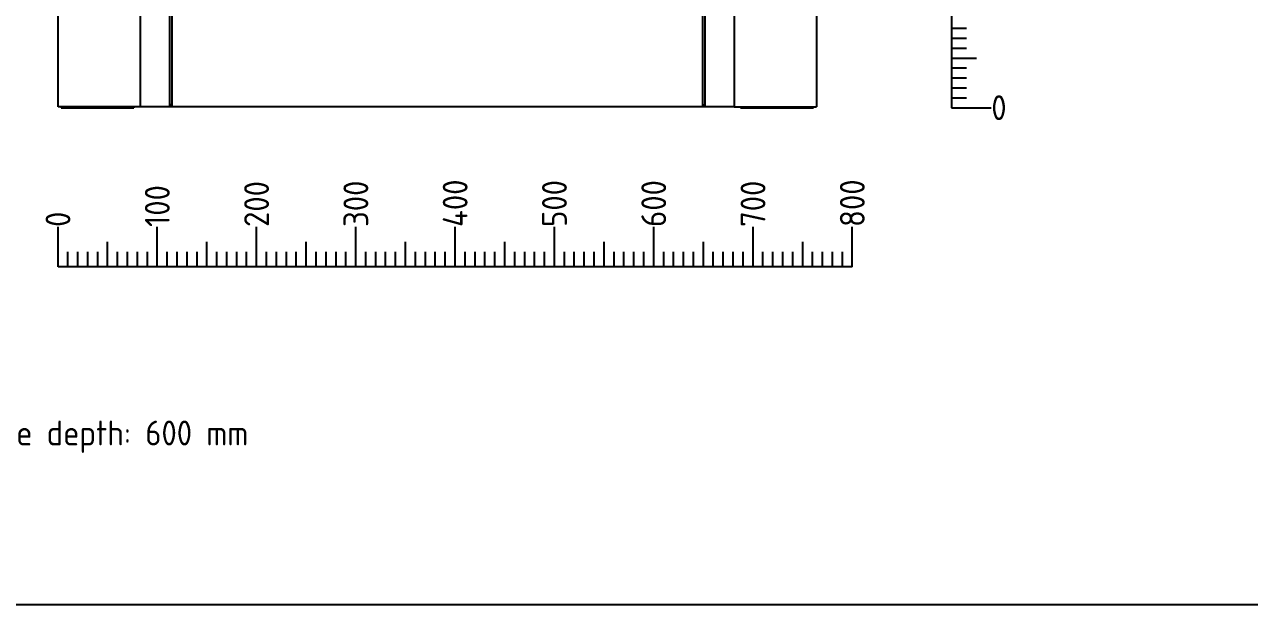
# Model space of a CAD drawing. Header units: millimetres. Extents: x 42356 to 50646, y 31507 to 39566.
# Drawn here: x 47387 to 48621, y 35966 to 36550 of the extents above; entities that cross this region are included whole.
import ezdxf
from ezdxf.enums import TextEntityAlignment as Align

# ---------------------------------------------------------------- set-up
doc = ezdxf.new("R2010")
doc.units = ezdxf.units.MM
doc.layers.add('! NO PLOT !', color=7, linetype='Continuous', true_color=0xff75dd, plot=False)
for name, color, linetype in [('000-PI-ORMAR', 2, 'Continuous'), ('AUT_TEXT', 7, 'Continuous'), ('Voltage Level 2', 3, 'Continuous')]:
    doc.layers.add(name, color=color, linetype=linetype)
doc.styles.add('PI0', font='isocpeur.ttf', dxfattribs={"width": 0.9})

# ---------------------------------------------------------------- blocks, each defined once
blk = doc.blocks.new('SKALA_2100')
for p, q in [((6091.9, 11575.4), (6091.9, 11035.4)), ((6091.9, 11115.4), (6106.9, 11115.4)), ((6091.9, 11105.4), (6106.9, 11105.4)), ((6091.9, 11095.4), (6106.9, 11095.4)), ((6091.9, 11085.4), (6116.9, 11085.4)), ((6091.9, 11075.4), (6106.9, 11075.4)), ((6091.9, 11065.4), (6106.9, 11065.4)), ((6091.9, 11055.4), (6106.9, 11055.4)), ((6091.9, 11045.4), (6106.9, 11045.4)), ((6091.9, 11035.4), (6131.9, 11035.4))]:
    blk.add_line(p, q)
at = {"style": 'PI0', "width": 0.9}
blk.add_text('0', height=25, dxfattribs=at).set_placement((6131.9, 11035.4), align=Align.MIDDLE_LEFT)
blk = doc.blocks.new('A$C22301F41')
at = {"color": 7}
for p, q in [((0, 0), (0, 40)), ((100, 0), (100, 40)), ((200, 0), (200, 40)), ((200, 0), (200, 40)), ((200, 0), (200, 40)), ((200, 0), (200, 40)), ((200, 0), (200, 40)), ((200, 0), (200, 40)), ((200, 0), (200, 40)), ((200, 0), (200, 40)), ((300, 0), (300, 40)), ((400, 0), (400, 40)), ((400, 0), (400, 40)), ((400, 0), (400, 40)), ((400, 0), (400, 40)), ((400, 0), (400, 40)), ((400, 0), (400, 40)), ((400, 0), (400, 40)), ((500, 0), (500, 40)), ((600, 0), (600, 40)), ((600, 0), (600, 40)), ((600, 0), (600, 40)), ((600, 0), (600, 40)), ((600, 0), (600, 40)), ((600, 0), (600, 40)), ((700, 0), (700, 40)), ((800, 0), (800, 40)), ((800, 0), (800, 40)), ((800, 0), (800, 40)), ((800, 0), (800, 40)), ((800, 0), (800, 40)), ((800, 0), (800, 40)), ((50, 0), (50, 25)), ((150, 0), (150, 25)), ((250, 0), (250, 25)), ((350, 0), (350, 25)), ((450, 0), (450, 25)), ((550, 0), (550, 25)), ((650, 0), (650, 25)), ((750, 0), (750, 25)), ((10, 0), (10, 15)), ((20, 0), (20, 15)), ((30, 0), (30, 15)), ((40, 0), (40, 15)), ((60, 0), (60, 15)), ((70, 0), (70, 15)), ((80, 0), (80, 15)), ((90, 0), (90, 15)), ((110, 0), (110, 15)), ((120, 0), (120, 15)), ((130, 0), (130, 15)), ((140, 0), (140, 15)), ((160, 0), (160, 15)), ((170, 0), (170, 15)), ((180, 0), (180, 15)), ((190, 0), (190, 15)), ((210, 0), (210, 15)), ((220, 0), (220, 15)), ((230, 0), (230, 15)), ((240, 0), (240, 15)), ((260, 0), (260, 15)), ((270, 0), (270, 15)), ((280, 0), (280, 15)), ((290, 0), (290, 15)), ((310, 0), (310, 15)), ((320, 0), (320, 15)), ((330, 0), (330, 15)), ((340, 0), (340, 15)), ((360, 0), (360, 15)), ((370, 0), (370, 15)), ((380, 0), (380, 15)), ((390, 0), (390, 15)), ((410, 0), (410, 15)), ((420, 0), (420, 15)), ((430, 0), (430, 15)), ((440, 0), (440, 15)), ((460, 0), (460, 15)), ((470, 0), (470, 15)), ((480, 0), (480, 15)), ((490, 0), (490, 15)), ((510, 0), (510, 15)), ((520, 0), (520, 15)), ((530, 0), (530, 15)), ((540, 0), (540, 15)), ((560, 0), (560, 15)), ((570, 0), (570, 15)), ((580, 0), (580, 15)), ((590, 0), (590, 15)), ((610, 0), (610, 15)), ((620, 0), (620, 15)), ((630, 0), (630, 15)), ((640, 0), (640, 15)), ((660, 0), (660, 15)), ((670, 0), (670, 15)), ((680, 0), (680, 15)), ((690, 0), (690, 15)), ((710, 0), (710, 15)), ((720, 0), (720, 15)), ((730, 0), (730, 15)), ((740, 0), (740, 15)), ((760, 0), (760, 15)), ((770, 0), (770, 15)), ((780, 0), (780, 15)), ((790, 0), (790, 15)), ((800, 0), (0, 0))]:
    blk.add_line(p, q, dxfattribs=at)
at = {"color": 7, "style": 'PI0', "width": 0.9}
for s, p in [('100', (100, 40)), ('200', (200, 40)), ('300', (300, 40)), ('400', (400, 40)), ('500', (500, 40)), ('600', (600, 40)), ('700', (700, 40)), ('800', (800, 40)), ('0', (0, 40))]:
    blk.add_text(s, height=25, rotation=90, dxfattribs=at).set_placement(p, align=Align.MIDDLE_LEFT)
blk = doc.blocks.new('8640003')
at = {"layer": '000-PI-ORMAR'}
for p, q in [((-3796.1, -306.8), (-3879.1, -306.8)), ((-3879.1, -404.8), (-3879.1, -306.8)), ((-3876.1, -305.8), (-3876.1, -306.8)), ((-3802.6, -305.8), (-3876.1, -305.8)), ((-3802.6, -305.8), (-3802.6, -306.8)), ((-3198.1, -306.8), (-3796.1, -306.8)), ((-3796.1, -404.8), (-3796.1, -306.8)), ((-3766.6, -404.8), (-3766.6, -306.8)), ((-3764.6, -306.8), (-3764.6, -404.8)), ((-3229.6, -404.8), (-3229.6, -306.8)), ((-3227.6, -306.8), (-3227.6, -404.8)), ((-3198.1, -306.8), (-3115.1, -306.8)), ((-3198.1, -306.8), (-3198.1, -404.8)), ((-3191.6, -305.8), (-3163.6, -305.8)), ((-3191.6, -305.8), (-3191.6, -306.8)), ((-3163.6, -305.8), (-3141.7, -305.8)), ((-3118.1, -305.8), (-3141.7, -305.8)), ((-3118.1, -306.8), (-3118.1, -305.8)), ((-3115.1, -306.8), (-3115.1, -404.8)), ((-3764.6, -308.8), (-3766.6, -308.8)), ((-3229.6, -308.8), (-3227.6, -308.8)), ((-3796.1, -404.8), (-3879.1, -404.8)), ((-3876.1, -404.8), (-3876.1, -405.8)), ((-3876.1, -405.8), (-3802.6, -405.8)), ((-3864.6, -404.8), (-3864.6, -405.8)), ((-3802.6, -404.8), (-3802.6, -405.8)), ((-3198.1, -404.8), (-3796.1, -404.8)), ((-3764.6, -402.8), (-3766.6, -402.8)), ((-3229.6, -402.8), (-3227.6, -402.8)), ((-3198.1, -404.8), (-3115.1, -404.8)), ((-3191.6, -404.8), (-3191.6, -405.8)), ((-3191.6, -405.8), (-3118.1, -405.8)), ((-3118.1, -404.8), (-3118.1, -405.8))]:
    blk.add_line(p, q, dxfattribs=at)

msp = doc.modelspace()

# ---------------------------------------------------------------- linework, layer by layer
at = {"layer": '! NO PLOT !', "ltscale": 0.25}
msp.add_lwpolyline([(46745.526, 38836.019), (46745.526, 35966.019), (48895.526, 35966.019), (48895.526, 36951.019), (50645.526, 36951.019), (50645.526, 38836.019), (46745.526, 38836.019)], dxfattribs=at)

# ---------------------------------------------------------------- block references
for name, p in [('SKALA_2100', (42228.591, 25430.634)), ('8640003', (51299.641, 36871.837))]:
    msp.add_blockref(name, p)
at = {"layer": 'Voltage Level 2', "ltscale": 0.01}
msp.add_blockref('A$C22301F41', (47420.526, 36306.019), dxfattribs=at)

# ---------------------------------------------------------------- texts
at = {"layer": 'AUT_TEXT', "style": 'PI0', "width": 0.9}
msp.add_text('Cubicle depth: 600 mm', height=25, dxfattribs=at).set_placement((47456.158, 36134.891), align=Align.MIDDLE)

doc.saveas('drawing.dxf')
